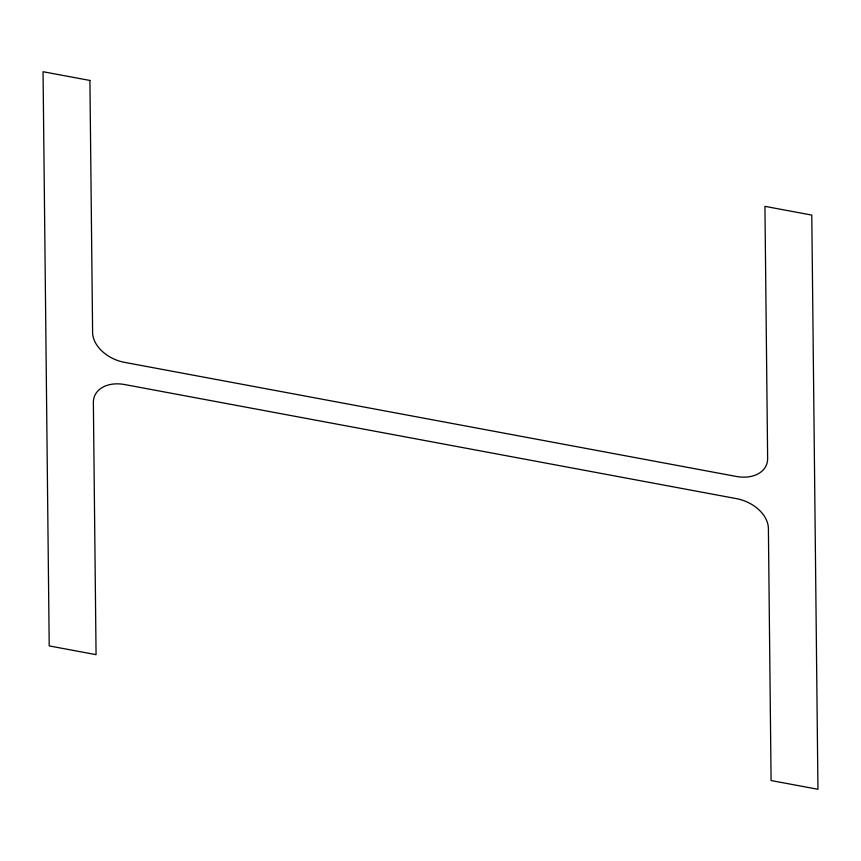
<?xml version="1.0" encoding="UTF-8"?>
<svg xmlns="http://www.w3.org/2000/svg" width="861" height="861" viewBox="0 0 861 861"><rect width="100%" height="100%" fill="white"/><g stroke="black" fill="none" stroke-linecap="round" stroke-linejoin="round"><path stroke-width="1.29" d="M89.91 80.46L43.05 71.721L49.206 645.911L96.066 654.651L93.365 402.561A32.836 22.978 22.2 0 1 124.727 384.555L736.51 498.648A32.836 22.978 22.2 0 1 768.389 528.45L771.09 780.54L817.95 789.279L811.794 215.089L764.934 206.349L767.635 458.439A32.836 22.978 22.2 0 1 736.273 476.445L124.49 362.352A32.836 22.978 22.2 0 1 92.611 332.55L89.91 80.46"/></g></svg>
